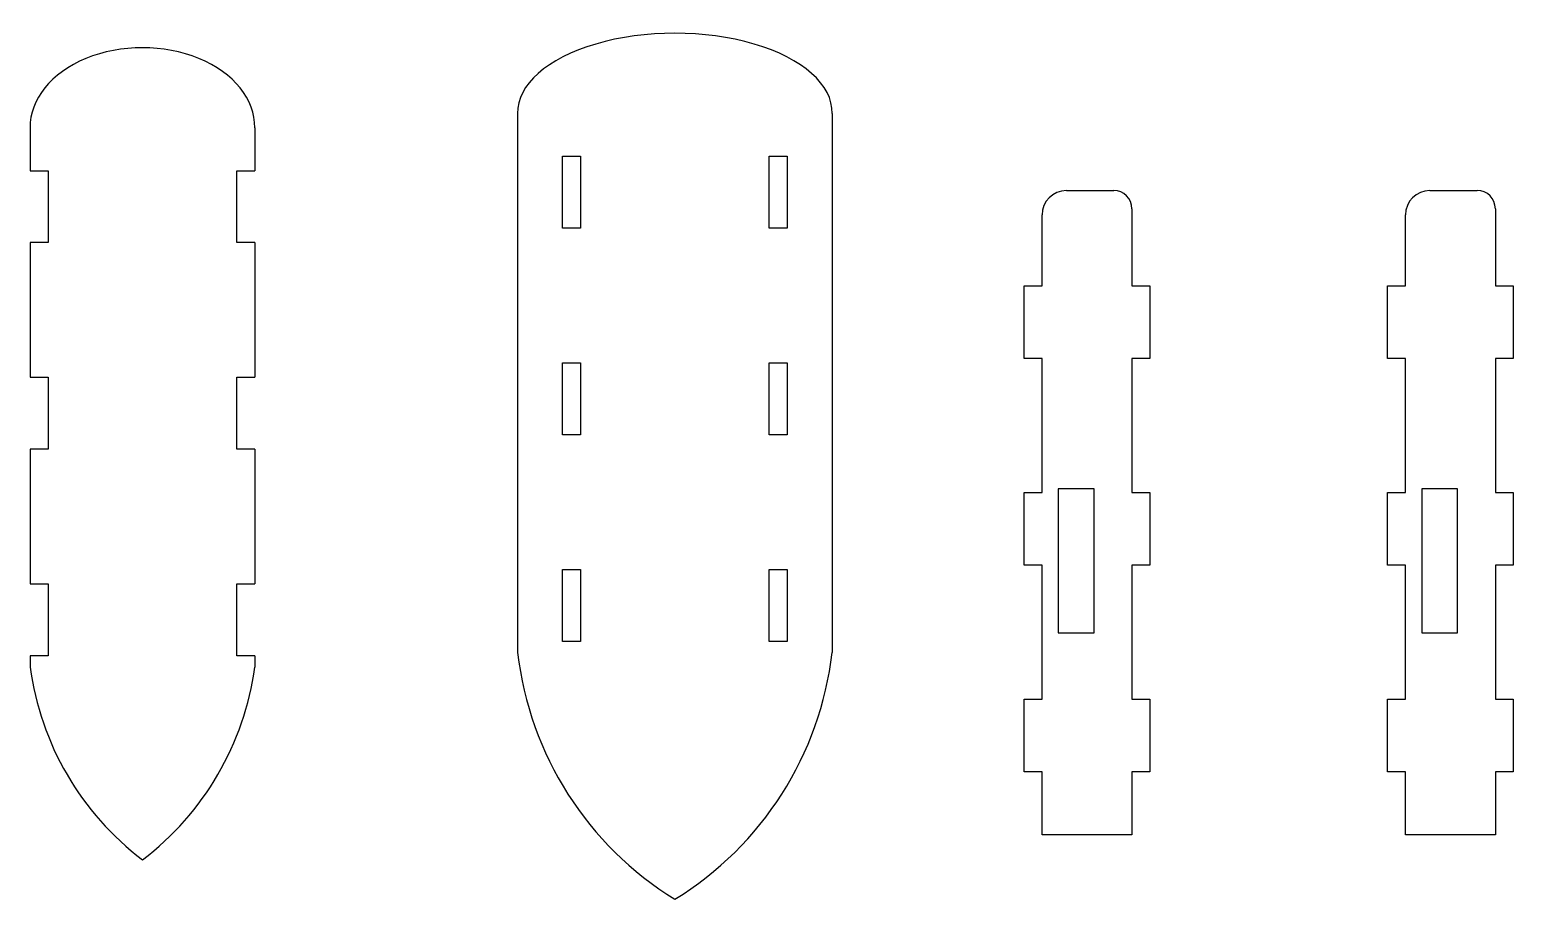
# Model space of a CAD drawing. Extents: x 31 to 196, y 62 to 159.
import ezdxf

# ---------------------------------------------------------------- set-up
doc = ezdxf.new("R2010")
doc.units = 0
for name, color, linetype in [('ProjItem', 7, 'CONTINUOUS'), ('ProjItem001', 7, 'CONTINUOUS'), ('View007', 7, 'CONTINUOUS'), ('View008', 7, 'CONTINUOUS')]:
    doc.layers.add(name, color=color, linetype=linetype)

msp = doc.modelspace()

# ---------------------------------------------------------------- linework, layer by layer
at = {"layer": 'ProjItem'}
for p, q in [((146.218, 140.845), (151.477, 140.845)), ((153.5, 138.822), (153.5, 130.255)), ((143.5, 130.255), (143.5, 138.128)), ((141.5, 122.155), (141.5, 130.255)), ((141.5, 130.255), (143.5, 130.255)), ((153.5, 130.255), (155.5, 130.255)), ((155.5, 130.255), (155.5, 122.155)), ((143.5, 122.155), (141.5, 122.155)), ((143.5, 107.255), (143.5, 122.155)), ((155.5, 122.155), (153.5, 122.155)), ((153.5, 122.155), (153.5, 107.255)), ((149.303, 107.641), (145.303, 107.641)), ((145.303, 107.641), (145.303, 91.6409)), ((149.303, 91.6409), (149.303, 107.641)), ((141.5, 99.1549), (141.5, 107.255)), ((141.5, 107.255), (143.5, 107.255)), ((153.5, 107.255), (155.5, 107.255)), ((155.5, 107.255), (155.5, 99.1549)), ((143.5, 99.1549), (141.5, 99.1549)), ((143.5, 84.2549), (143.5, 99.1549)), ((155.5, 99.1549), (153.5, 99.1549)), ((153.5, 99.1549), (153.5, 84.2549)), ((145.303, 91.6409), (149.303, 91.6409)), ((141.5, 76.1549), (141.5, 84.2549)), ((141.5, 84.2549), (143.5, 84.2549)), ((153.5, 84.2549), (155.5, 84.2549)), ((155.5, 84.2549), (155.5, 76.1549)), ((143.5, 76.1549), (141.5, 76.1549)), ((143.5, 69.1549), (143.5, 76.1549)), ((155.5, 76.1549), (153.5, 76.1549)), ((153.5, 76.1549), (153.5, 69.1549)), ((153.5, 69.1549), (143.5, 69.1549))]:
    msp.add_line(p, q, dxfattribs=at)
for centre, radius, start, end in [((146.218, 138.128), 2.7176, 90, 180), ((151.477, 138.822), 2.0229, 0, 90)]:
    msp.add_arc(centre, radius, start, end, dxfattribs=at)
at = {"layer": 'ProjItem001'}
for p, q in [((186.66, 140.845), (191.92, 140.845)), ((193.943, 138.822), (193.943, 130.255)), ((183.943, 130.255), (183.943, 138.128)), ((181.943, 122.155), (181.943, 130.255)), ((181.943, 130.255), (183.943, 130.255)), ((193.943, 130.255), (195.943, 130.255)), ((195.943, 130.255), (195.943, 122.155)), ((183.943, 122.155), (181.943, 122.155)), ((183.943, 107.255), (183.943, 122.155)), ((195.943, 122.155), (193.943, 122.155)), ((193.943, 122.155), (193.943, 107.255)), ((189.745, 107.641), (185.745, 107.641)), ((185.745, 107.641), (185.745, 91.6409)), ((189.745, 91.6409), (189.745, 107.641)), ((181.943, 99.1549), (181.943, 107.255)), ((181.943, 107.255), (183.943, 107.255)), ((193.943, 107.255), (195.943, 107.255)), ((195.943, 107.255), (195.943, 99.1549)), ((183.943, 99.1549), (181.943, 99.1549)), ((183.943, 84.2549), (183.943, 99.1549)), ((195.943, 99.1549), (193.943, 99.1549)), ((193.943, 99.1549), (193.943, 84.2549)), ((185.745, 91.6409), (189.745, 91.6409)), ((181.943, 76.1549), (181.943, 84.2549)), ((181.943, 84.2549), (183.943, 84.2549)), ((193.943, 84.2549), (195.943, 84.2549)), ((195.943, 84.2549), (195.943, 76.1549)), ((183.943, 76.1549), (181.943, 76.1549)), ((183.943, 69.1549), (183.943, 76.1549)), ((195.943, 76.1549), (193.943, 76.1549)), ((193.943, 76.1549), (193.943, 69.1549)), ((193.943, 69.1549), (183.943, 69.1549))]:
    msp.add_line(p, q, dxfattribs=at)
for centre, radius, start, end in [((186.66, 138.128), 2.7176, 90, 180), ((191.92, 138.822), 2.0229, 0, 90)]:
    msp.add_arc(centre, radius, start, end, dxfattribs=at)
at = {"layer": 'View007'}
for p, q in [((30.8976, 147.819), (30.8976, 143.053)), ((55.8976, 147.819), (55.8976, 143.053)), ((30.8976, 143.053), (32.8976, 143.053)), ((32.8976, 143.053), (32.8976, 135.053)), ((53.8976, 135.053), (53.8976, 143.053)), ((53.8976, 143.053), (55.8976, 143.053)), ((32.8976, 135.053), (30.8976, 135.053)), ((30.8976, 135.053), (30.8976, 120.063)), ((55.8976, 135.053), (53.8976, 135.053)), ((55.8976, 135.053), (55.8976, 120.063)), ((30.8976, 120.063), (32.8976, 120.063)), ((32.8976, 120.063), (32.8976, 112.063)), ((53.8976, 112.063), (53.8976, 120.063)), ((53.8976, 120.063), (55.8976, 120.063)), ((32.8976, 112.063), (30.8976, 112.063)), ((30.8976, 112.063), (30.8976, 97.0737)), ((55.8976, 112.063), (53.8976, 112.063)), ((55.8976, 112.063), (55.8976, 97.0737)), ((30.8976, 97.0737), (32.8976, 97.0737)), ((32.8976, 97.0737), (32.8976, 89.0737)), ((53.8976, 89.0737), (53.8976, 97.0737)), ((53.8976, 97.0737), (55.8976, 97.0737)), ((32.8976, 89.0737), (30.8976, 89.0737)), ((30.8976, 89.0737), (30.8976, 87.8193)), ((55.8976, 89.0737), (53.8976, 89.0737)), ((55.8976, 89.0737), (55.8976, 87.8193))]:
    msp.add_line(p, q, dxfattribs=at)
for centre, start, end in [((62.9801, 92.154), -172.305, -127.22), ((23.8151, 92.154), -52.7795, -7.69473)]:
    msp.add_arc(centre, 32.374, start, end, dxfattribs=at)
msp.add_ellipse((43.3976, 147.911), major_axis=(-12.5007, 0), ratio=0.706144, start_param=3.13123, end_param=0.0103601, dxfattribs=at)
at = {"layer": 'View008'}
for p, q in [((85.1483, 149.429), (85.1483, 89.4286)), ((120.148, 149.429), (120.148, 89.4286)), ((90.1515, 144.663), (92.1515, 144.663)), ((90.1515, 136.663), (90.1515, 144.663)), ((92.1515, 144.663), (92.1515, 136.663)), ((113.151, 144.663), (115.151, 144.663)), ((113.151, 136.663), (113.151, 144.663)), ((115.151, 144.663), (115.151, 136.663)), ((92.1515, 136.663), (90.1515, 136.663)), ((115.151, 136.663), (113.151, 136.663)), ((90.1515, 121.674), (92.1515, 121.674)), ((90.1515, 113.674), (90.1515, 121.674)), ((92.1515, 121.674), (92.1515, 113.674)), ((113.151, 121.674), (115.151, 121.674)), ((113.151, 113.674), (113.151, 121.674)), ((115.151, 121.674), (115.151, 113.674)), ((92.1515, 113.674), (90.1515, 113.674)), ((115.151, 113.674), (113.151, 113.674)), ((90.1515, 98.684), (92.1515, 98.684)), ((90.1515, 90.684), (90.1515, 98.684)), ((92.1515, 98.684), (92.1515, 90.684)), ((113.151, 98.684), (115.151, 98.684)), ((113.151, 90.684), (113.151, 98.684)), ((115.151, 98.684), (115.151, 90.684)), ((92.1515, 90.684), (90.1515, 90.684)), ((115.151, 90.684), (113.151, 90.684))]:
    msp.add_line(p, q, dxfattribs=at)
for centre, start, end in [((122.225, 93.7621), -173.334, -121.63), ((83.0719, 93.7621), -58.37, -6.66641)]:
    msp.add_arc(centre, 37.3288, start, end, dxfattribs=at)
msp.add_ellipse((102.648, 149.52), major_axis=(-17.5009, 0), ratio=0.504393, start_param=3.13123, end_param=0.0103606, dxfattribs=at)

doc.saveas('drawing.dxf')
